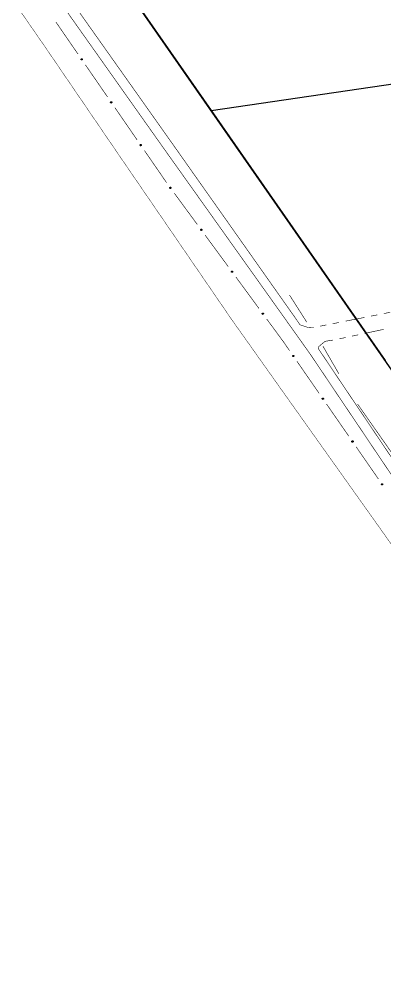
# Model space of a CAD drawing. Extents: x 203591 to 208218, y 4854879 to 4857795.
# Drawn here: x 204671.5 to 204783.9, y 4854879 to 4855176.9 of the extents above; entities that cross this region are included whole.
import ezdxf

# ---------------------------------------------------------------- set-up
doc = ezdxf.new("R2010")
doc.units = 0
doc.header["$LTSCALE"] = 1.5
doc.header["$MEASUREMENT"] = 0
for name, pattern in [('PHANTOMX2', [5, 2.5, -0.5, 0.5, -0.5, 0.5, -0.5]), ('TRACO_05', [11, 7, -1, 0.5, -1, 0.5, -1]), ('TRACO_25', [8, 3, -1, 1, -1, 1, -1])]:
    doc.linetypes.add(name, pattern=pattern)
for name, color, linetype in [('CD-MALHA-LOTES', 40, 'CONTINUOUS'), ('HD-VALAS-DRENOS', 170, 'CONTINUOUS'), ('LM-LIM-SETOR-FISCAL', 7, 'CONTINUOUS'), ('RU-QUADRAS', 210, 'CONTINUOUS'), ('SV-EIXO-ROD-ESTR', 7, 'CONTINUOUS'), ('SV-FX-DOM-EST', 20, 'CONTINUOUS'), ('SV-ROD-ESTADUAIS', 20, 'CONTINUOUS'), ('SV-RUA-NAO-PAV-S-GUIA-C-GUIA', 7, 'PHANTOMX2')]:
    doc.layers.add(name, color=color, linetype=linetype)
doc.linetypes.add('Limite', pattern='A,20,-3,[130,ltypeshp.shx,S=6.35,R=0,X=0,Y=0],-3,20', length=46)

msp = doc.modelspace()

# ---------------------------------------------------------------- linework, layer by layer
at = {"layer": 'CD-MALHA-LOTES', "linetype": 'Continuous', "flags": 128}
for points in [[(204671.74, 4855233.19), (204730.51, 4855148.85)], [(204730.51, 4855148.85), (204897.55, 4855173.32)], [(204730.51, 4855148.85), (204784.06, 4855072.01)]]:
    msp.add_lwpolyline(points, dxfattribs=at)
at = {"layer": 'HD-VALAS-DRENOS', "linetype": 'TRACO_05', "const_width": 0.18, "flags": 128}
for points in [[(204754.64, 4855092.11), (204759.92, 4855083.82)], [(204764.91, 4855076.41), (204769.83, 4855067.9)], [(204775.57, 4855058.63), (204795.08, 4855030.79)]]:
    msp.add_lwpolyline(points, dxfattribs=at)
at = {"layer": 'LM-LIM-SETOR-FISCAL', "linetype": 'Limite', "ltscale": 0.1, "const_width": 0.13, "flags": 128}
msp.add_lwpolyline([(205796.415, 4856248.315), (205682.51, 4856182.65), (205659.3, 4856170.51), (205621.44, 4856158.01), (205507.35, 4856123.37), (205407.36, 4856092.31), (205394.74, 4856089.5), (205362.25, 4856082.61), (205354.69, 4856080.34), (205337.55, 4856076.77), (205289.87, 4856073.56), (205229.36, 4856070.3), (205219.27, 4856069.56), (205147.92, 4856065.7), (205113.32, 4856064.4), (205090.92, 4856063.16), (205009.9, 4856058.92), (204851.88, 4856050.7), (204687.08, 4856042.13), (204637.14, 4856038.78), (204603.03, 4856036.66), (204553.89, 4856035.32), (204520.66, 4856035.13), (204502.57, 4856037.61), (204484.57, 4856041.23), (204412.67, 4856060.75), (204330.68, 4856083.79), (204299.16, 4856093.11), (204270.41, 4856101.78), (204253.26, 4856107.22), (204244.69, 4856110.17), (204218.41, 4856111.79), (204202.69, 4856112.17), (204189.55, 4856111.98), (204142.89, 4856109.12), (204035.38, 4856102.27), (203993.42, 4856098.93), (203985.94, 4856098.57), (203969, 4856097.51), (203907.01, 4856092.75), (203828.45, 4856087.6), (203806.83, 4856085.89), (203745.43, 4856081.58), (203724.99, 4856080.15), (203677.22, 4856076.56), (203633.71, 4856071.22), (203591.04, 4856063.51), (203660.37, 4856023.03), (203705.27, 4855996.41), (203743.77, 4855973.31), (203818.31, 4855928.72), (203887.09, 4855887.86), (203952.66, 4855848.85), (204025, 4855805.96), (204088.2, 4855766.95), (204107.49, 4855755.62), (204177.8, 4855715.26), (204283.05, 4855651.55), (204316.3, 4855629.3), (204344.05, 4855608.74), (204359.413431, 4855596.133587), (204366.73, 4855590.13), (204395.58, 4855561.78), (204414.87, 4855540.12), (204436.53, 4855514.57), (204458.95, 4855485.04), (204486.36, 4855444.86), (204505.82, 4855416.26), (204534.16, 4855377.59), (204568.85, 4855328.27), (204604.98, 4855276.24), (204637.1, 4855229.79), (204661.77, 4855193.9), (204679.77, 4855167.91), (204703.32, 4855133.45), (204736.81, 4855084.64), (204752.67, 4855062.31), (204783.23, 4855019.37), (204803.12, 4854991.18), (204834.249649, 4854948.199642), (204845.64, 4854959.83), (204876.75, 4854964.71), (204914.35, 4854970.84), (204996.87, 4854983.31), (205090.66, 4854997.71), (205105.98, 4854999.94), (205187.94, 4855012.05), (205245.94, 4855021.11), (205272.68, 4855025.85), (205289.82, 4855028.52), (205353.63, 4855038.1), (205379.87, 4855044.32), (205380.17, 4855053.59), (205399.55, 4855054.95), (205426.54, 4855056.03), (205437.99, 4855056.62), (205499.63, 4855060.67), (205539.31, 4855063.19), (205567.09, 4855064.98), (205582.41, 4855066.09), (205635.91, 4855070), (205692.95, 4855073.42), (205739.37, 4855076.32), (205755.85, 4855076.88), (205779.09, 4855078.91), (205796.39, 4855080.33), (205832.27, 4855082.2), (205855.36, 4855083.58), (205884.96, 4855084.97), (205904.85, 4855085.43), (205945.85, 4855088.06), (205975.45, 4855089.94), (205990.04, 4855090.61), (206010.45, 4855091.62), (206021.42, 4855091.93), (206022.38, 4855094.63), (206023.19, 4855099.07), (206023.73, 4855105.32), (206023.73, 4855114.57), (206023.61, 4855122.77), (206023.73, 4855128.91), (206023.31, 4855148.74), (206059.09, 4855155.08), (206090.43, 4855139.24), (206138.56, 4855111.07), (206178.75, 4855088.19), (206206.79, 4855072.52), (206222.46, 4855062.86), (206230.38, 4855057.64), (206237.19, 4855052.51), (206245.02, 4855046.96), (206277.61, 4855028.92), (206315.11, 4855009.06), (206322.43, 4855004.94), (206334.61, 4854998.15), (206344.05, 4854991.94), (206370.01, 4854978.16), (206377.13, 4854974.52), (206383.62, 4854970.88), (206391.86, 4854965.97), (206400.96, 4854960.99), (206409.67, 4854956.24), (206418.06, 4854951.81), (206428.03, 4854946.58), (206436.74, 4854941.99), (206446.39, 4854936.45), (206454.94, 4854931.86), (206463.33, 4854927.27), (206473.94, 4854921.41), (206483.44, 4854916.66), (206493.49, 4854911.28), (206502.2, 4854906.53), (206509.16, 4854902.73), (206517.55, 4854899.17), (206528.48, 4854896), (206549.69, 4854889.67), (206564.41, 4854883.97), (206567.2, 4854879.08), (206570.83, 4854883.26), (206576.05, 4854891.17), (206582.86, 4854902.57), (206588.24, 4854910.17), (206594.1, 4854919.67), (206601.38, 4854929.09), (206611.99, 4854937.95), (206625.76, 4854949.98), (206640.32, 4854965.18), (206646.34, 4854973.73), (206650.93, 4854980.7), (206656.31, 4854989.4), (206659.8, 4854993.84), (206666.37, 4855000.56), (206674.91, 4855008.32), (206682.51, 4855016.24), (206687.1, 4855021.3), (206689.8, 4855026.21), (206695.97, 4855035.87), (206702.46, 4855046.95), (206709.74, 4855060.01), (206715.44, 4855068.88), (206721.77, 4855075.21), (206727.79, 4855082.65), (206732.22, 4855088.66), (206736.5, 4855097.05), (206739.58, 4855106.79), (206740.85, 4855116.29), (206741.17, 4855125.63), (206741.64, 4855134.02), (206741.17, 4855142.09), (206742.12, 4855150.72), (206742.75, 4855160.06), (206742.43, 4855173.36), (206743.07, 4855183.81), (206745.76, 4855192.36), (206748.45, 4855197.74), (206758.11, 4855205.5), (206768.24, 4855208.82), (206775.2, 4855210.56), (206778.84, 4855212.3), (206783.44, 4855216.26), (206786.6, 4855221.64), (206789.29, 4855225.29), (206792.14, 4855229.4), (206795.63, 4855232.73), (206801.01, 4855234.47), (206808.45, 4855236.21), (206816.52, 4855237.63), (206822.22, 4855240.17), (206827.6, 4855242.54), (206831.4, 4855244.28), (206836.63, 4855244.44), (206839.95, 4855243.97), (206842.19, 4855243.65), (206845.62, 4855240.46), (206849.62, 4855235.99), (206854.58, 4855232.12), (206859.64, 4855229.78), (206864.76, 4855227.39), (206870.2, 4855225.04), (206874.73, 4855222.3), (206878.92, 4855219.29), (206882.98, 4855215.83), (206887.98, 4855212.7), (206893.95, 4855209.85), (206900.29, 4855207.85), (206907.15, 4855206.19), (206913.73, 4855205.04), (206920.81, 4855203.6), (206927.56, 4855201.94), (206933.6, 4855200.48), (206939.89, 4855199.17), (206945.67, 4855197.5), (206951.88, 4855196.77), (206955.646692, 4855197.169441), (206957.306662, 4855197.34315), (206961.862616, 4855199.664984), (206966.527907, 4855198.429918), (206972.051755, 4855197.762708), (206977.408644, 4855196.392723), (206983.226231, 4855195.866614), (206988.517313, 4855195.575902), (206994.381656, 4855194.986132), (206999.439545, 4855194.39722), (207005.614593, 4855193.621657), (207012.363297, 4855193.601324), (207017.572169, 4855195.36525), (207023.03395, 4855199.405412), (207027.732957, 4855202.047994), (207032.274552, 4855204.906141), (207036.833943, 4855207.976499), (207041.709791, 4855210.664404), (207047.645836, 4855212.460922), (207053.627362, 4855214.050921), (207060.025663, 4855216.416757), (207065.622577, 4855219.182648), (207071.297192, 4855222.28006), (207076.000549, 4855226.442043), (207079.81713, 4855231.025691), (207081.103271, 4855236.760794), (207082.59759, 4855241.307754), (207088.023389, 4855243.939561), (207090.578395, 4855249.590665), (207089.808985, 4855256.17649), (207088.296416, 4855261.394437), (207091.682817, 4855264.782116), (207096.437455, 4855266.14688), (207101.10609, 4855269.633922), (207105.023599, 4855274.180832), (207109.741577, 4855275.556417), (207115.560457, 4855275.105675), (207120.834136, 4855274.222138), (207125.843848, 4855273.366924), (207131.736831, 4855271.630579), (207137.125757, 4855270.101991), (207140.28442, 4855270.079902), (207149.515925, 4855272.920652), (207159.750695, 4855279.150512), (207168.205506, 4855287.160332), (207178.440276, 4855293.835183), (207190.455007, 4855299.175063), (207198.909818, 4855306.294903), (207210.479558, 4855312.524764), (207226.054209, 4855320.312089), (207238.95892, 4855331.88183), (207248.7487, 4855350.571411), (207250.973651, 4855379.940753), (207256.758521, 4855404.860194), (207263.433371, 4855423.994765), (207271.888182, 4855446.689256), (207282.567942, 4855472.943668), (207294.805168, 4855494.970674), (207326.84445, 4855524.340016), (207365.558582, 4855558.159258), (207387.072345, 4855586.866424), (207407.157013, 4855615.155159), (207422.962295, 4855638.924947), (207434.532036, 4855666.069339), (207438.091956, 4855689.65381), (207436.311996, 4855734.152813), (207437.646966, 4855776.64936), (207435.867006, 4855804.683732), (207437.201976, 4855838.502973), (207442.986846, 4855862.087445), (207450.106687, 4855888.786846), (207460.341457, 4855908.811397), (207484.893222, 4855935.842551), (207514.888754, 4855951.474025), (207555.868566, 4855955.698748), (207618.394465, 4855944.291996), (207657.684388, 4855935.842551), (207679.230475, 4855930.772883), (207701.081061, 4855927.500978), (207727.335472, 4855933.285849), (207757.594794, 4855943.075629), (207797.198906, 4855948.41551), (207840.362939, 4855943.520619), (207880.857031, 4855931.060899), (207908.46854, 4855922.081144), (207928.081857, 4855916.750273), (207978.978222, 4855907.32502), (207988.919986, 4855905.773418), (208022.363859, 4855902.136547), (208058.853041, 4855901.246567), (208090.002343, 4855903.026527), (208114.955167, 4855908.683361), (208130.682304, 4855913.813432), (208161.847626, 4855928.407512), (208188.891822, 4855948.61949), (208218.286591, 4855981.057933), (208187.445907, 4855991.449903), (208165.321069, 4856010.222493), (208159.224361, 4856022.94), (208156.58974, 4856039.12589), (208148.685879, 4856065.472094), (208141.72335, 4856085.385589), (208131.121743, 4856100.600365), (208114.978287, 4856123.563692), (208106.091421, 4856139.449948), (208093.205298, 4856162.116022), (208084.73682, 4856199.326829), (208076.797221, 4856229.27502), (208073.616124, 4856257.1496), (208067.838157, 4856284.431712), (208065.021572, 4856320.096316), (208063.518292, 4856367.226456), (208062.416051, 4856397.165935), (208051.054374, 4856419.94066), (208041.168955, 4856425.250761), (208034.147983, 4856457.455812), (208021.67975, 4856492.348298), (208031.159526, 4856541.689942), (208020.976111, 4856586.808408), (208019.467809, 4856600.268866), (208028.327718, 4856624.553543), (208027.926294, 4856671.90573), (208026.162133, 4856750.628679), (208030.440265, 4856795.701991), (208034.406877, 4856848.418794), (208036.125381, 4856871.257936), (208022.299519, 4856927.922659), (208010.560024, 4856953.886397), (208008.303255, 4856989.771934), (207999.795743, 4857038.357717), (207992.204293, 4857055.360826), (207973.187812, 4857100.767903), (207964.482023, 4857136.653753), (207955.32649, 4857174.790688), (207947.06, 4857205.66), (207936.24, 4857242.09), (207927.67, 4857273.58), (207918.98, 4857320.37), (207891.61, 4857379.79), (207864.78, 4857442.58), (207832.53, 4857508.13), (207814.62, 4857556.12), (207809.96, 4857575.68), (207785.03, 4857617.04), (207772.89, 4857638.07), (207748.63, 4857685.56), (207726.14, 4857726.05), (207670.54, 4857791.94), (207637.716929, 4857752.579866), (207327.499503, 4857249.046871), (207320.676618, 4857251.493261), (207314.080136, 4857253.877844), (207301.63279, 4857226.347664), (207278.712679, 4857178.433894), (207276.5774, 4857174.787641), (207262.892453, 4857152.57806), (207252.462304, 4857134.399802), (207240.885989, 4857115.917861), (207229.906692, 4857098.269253), (207214.91377, 4857077.033986), (207202.397592, 4857060.643753), (207187.795384, 4857042.763498), (207183.851205, 4857038.068132), (207172.84771, 4857025.964287), (207149.87276, 4857002.228535), (207122.979462, 4856978.24558), (207115.279823, 4856971.792429), (207096.554824, 4856956.721089), (207093.179038, 4856954.256239), (207063.969674, 4856931.265115), (207039.009706, 4856911.05036), (207002.55255, 4856880.952023), (206995.622513, 4856875.427191), (206955.697742, 4856843.197587), (206925.76, 4856819.17), (206889.95, 4856790.29), (206863.87, 4856769.12), (206847.05, 4856755.62), (206812.934473, 4856729.478313), (206791.2, 4856713), (206771.48, 4856697.98), (206751.62, 4856684.07), (206724.81, 4856665.42), (206695.34, 4856644.45), (206670.42, 4856628.03), (206663.08, 4856623.07), (206633.21, 4856602.21), (206600.85, 4856580.16), (206591.4, 4856573.83), (206573.31, 4856561.53), (206563.13, 4856555.38), (206553.22, 4856549.54), (206544.9, 4856545.03), (206536.19, 4856541.04), (206524.84, 4856536.19), (206513.22, 4856531.58), (206498.3, 4856526.31), (206481.81, 4856521.39), (206460.98, 4856515.61), (206436.55, 4856509.25), (206404.85, 4856501.32), (206376.503498, 4856494.172169), (206338.854515, 4856484.264542), (206332.61, 4856481.61), (206321.41, 4856478.45), (206309.98, 4856474.91), (206297.27, 4856470.73), (206283.09, 4856465.93), (206265.98, 4856460.4), (206237.37, 4856450.17), (206227.79, 4856446.64), (206207.64, 4856438.98), (206187.88, 4856431.02), (206170.1, 4856423.58), (206145.59, 4856412.49), (206123.09, 4856402.3), (206095.56, 4856389.84), (206084.72388, 4856385.188271), (206064.4, 4856375.95), (206043.92, 4856366.69), (206002.95, 4856348.23), (205973.98, 4856334.81), (205918.83, 4856309.59), (205889.94, 4856296.39), (205871.28, 4856287.81), (205863.09, 4856283.51), (205834.67, 4856269.04), (205796.415, 4856248.315)], dxfattribs=at)
at = {"layer": 'RU-QUADRAS', "color": 6, "linetype": 'Continuous'}
msp.add_lwpolyline([(204671.74, 4855233.19), (205349.53, 4855336.89), (205371.1, 4855089.17), (205374.06, 4855058.83), (205373.76, 4855056.38, -0.2098970509), (205368.65, 4855051.04, -0.101494221), (205355.18, 4855045.65), (205311.87, 4855038.63), (205310.88, 4855041.34), (205273.01, 4855035.5), (205273.43, 4855033.22), (205000.47, 4854990.15), (205000.49, 4854989.01), (204989.08, 4854987.74), (204988.92, 4854989.2), (204842.03, 4854964.17), (204815.26, 4855011.65), (204825.16, 4855013.03)], format="xyb", close=True, dxfattribs=at)
at = {"layer": 'SV-EIXO-ROD-ESTR', "const_width": 0.18, "flags": 128}
for points in [[(204682.737906, 4855176.075047), (204689.551633, 4855166.197136)], [(204691.822875, 4855162.904499), (204698.636601, 4855153.026588)], [(204700.907844, 4855149.733951), (204707.72157, 4855139.85604)], [(204709.992812, 4855136.563402), (204716.806539, 4855126.685491)], [(204719.171765, 4855123.459792), (204726.279543, 4855113.791313)], [(204728.648802, 4855110.568486), (204735.75658, 4855100.900007)], [(204738.125839, 4855097.677181), (204745.233617, 4855088.008701)], [(204747.602877, 4855084.785875), (204752.341395, 4855078.340222)], [(204752.341395, 4855078.340222), (204752.79, 4855077.73)], [(204752.79, 4855077.73), (204754.636236, 4855075.064286)], [(204756.913693, 4855071.775945), (204763.746067, 4855061.910923)], [(204766.023525, 4855058.622582), (204772.855899, 4855048.75756)], [(204775.133357, 4855045.469219), (204781.965731, 4855035.604196)]]:
    msp.add_lwpolyline(points, dxfattribs=at)
at = {"layer": 'SV-EIXO-ROD-ESTR', "flags": 128}
for points in [[(204690.696284, 4855164.731594), (204690.744509, 4855164.723446), (204690.78429, 4855164.706582), (204690.81342, 4855164.682966), (204690.833721, 4855164.655386), (204690.851311, 4855164.62483), (204690.862249, 4855164.590111), (204690.865854, 4855164.548888), (204690.858019, 4855164.500454), (204690.838065, 4855164.460838), (204690.81644, 4855164.43104), (204690.7889, 4855164.408216), (204690.758931, 4855164.391625), (204690.722491, 4855164.381456), (204690.680679, 4855164.378211), (204690.632168, 4855164.387268), (204690.593282, 4855164.404069), (204690.565705, 4855164.427651), (204690.542935, 4855164.455483), (204690.52535, 4855164.486893), (204690.514809, 4855164.521036), (204690.511618, 4855164.563139), (204690.521191, 4855164.610901), (204690.537505, 4855164.649877), (204690.560694, 4855164.677778), (204690.5886, 4855164.699579), (204690.619032, 4855164.717594), (204690.653475, 4855164.730042), (204690.696284, 4855164.731594)], [(204699.781253, 4855151.561046), (204699.829478, 4855151.552898), (204699.869258, 4855151.536033), (204699.898389, 4855151.512418), (204699.918689, 4855151.484837), (204699.93628, 4855151.454282), (204699.947218, 4855151.419563), (204699.950822, 4855151.37834), (204699.942988, 4855151.329906), (204699.923034, 4855151.29029), (204699.901409, 4855151.260492), (204699.873869, 4855151.237668), (204699.843899, 4855151.221077), (204699.80746, 4855151.210908), (204699.765648, 4855151.207663), (204699.717137, 4855151.216719), (204699.67825, 4855151.23352), (204699.650674, 4855151.257102), (204699.627903, 4855151.284935), (204699.610319, 4855151.316345), (204699.599778, 4855151.350488), (204699.596587, 4855151.392591), (204699.60616, 4855151.440353), (204699.622474, 4855151.479329), (204699.645663, 4855151.50723), (204699.673569, 4855151.52903), (204699.704001, 4855151.547046), (204699.738444, 4855151.559494), (204699.781253, 4855151.561046)], [(204708.866222, 4855138.390498), (204708.914447, 4855138.382349), (204708.954227, 4855138.365485), (204708.983358, 4855138.341869), (204709.003658, 4855138.314289), (204709.021249, 4855138.283734), (204709.032187, 4855138.249015), (204709.035791, 4855138.207791), (204709.027957, 4855138.159358), (204709.008002, 4855138.119742), (204708.986378, 4855138.089944), (204708.958837, 4855138.06712), (204708.928868, 4855138.050529), (204708.892428, 4855138.04036), (204708.850617, 4855138.037115), (204708.802106, 4855138.046171), (204708.763219, 4855138.062972), (204708.735642, 4855138.086554), (204708.712872, 4855138.114387), (204708.695288, 4855138.145796), (204708.684747, 4855138.179939), (204708.681556, 4855138.222043), (204708.691129, 4855138.269805), (204708.707443, 4855138.308781), (204708.730631, 4855138.336681), (204708.758538, 4855138.358482), (204708.78897, 4855138.376498), (204708.823412, 4855138.388946), (204708.866222, 4855138.390498)], [(204717.990724, 4855125.252172), (204718.039172, 4855125.245478), (204718.079442, 4855125.229818), (204718.10927, 4855125.207089), (204718.130391, 4855125.180132), (204718.148892, 4855125.150119), (204718.16087, 4855125.115745), (204718.165712, 4855125.074649), (204718.159338, 4855125.026002), (204718.140585, 4855124.985803), (204718.119867, 4855124.955368), (204718.093025, 4855124.931726), (204718.063568, 4855124.914241), (204718.027451, 4855124.90298), (204717.985756, 4855124.898479), (204717.936994, 4855124.906072), (204717.89762, 4855124.921696), (204717.869346, 4855124.944438), (204717.845749, 4855124.971573), (204717.827228, 4855125.00244), (204717.815665, 4855125.03625), (204717.811209, 4855125.078238), (204717.819341, 4855125.126267), (204717.834475, 4855125.165716), (204717.856814, 4855125.194301), (204717.884051, 4855125.216931), (204717.913928, 4855125.235854), (204717.947981, 4855125.249333), (204717.990724, 4855125.252172)], [(204727.467761, 4855112.360866), (204727.516209, 4855112.354172), (204727.556479, 4855112.338512), (204727.586307, 4855112.315783), (204727.607428, 4855112.288826), (204727.625929, 4855112.258814), (204727.637907, 4855112.224439), (204727.64275, 4855112.183343), (204727.636376, 4855112.134696), (204727.617622, 4855112.094498), (204727.596904, 4855112.064063), (204727.570062, 4855112.04042), (204727.540606, 4855112.022936), (204727.504488, 4855112.011675), (204727.462793, 4855112.007174), (204727.414032, 4855112.014767), (204727.374657, 4855112.03039), (204727.346384, 4855112.053132), (204727.322786, 4855112.080267), (204727.304265, 4855112.111134), (204727.292702, 4855112.144944), (204727.288246, 4855112.186933), (204727.296378, 4855112.234961), (204727.311512, 4855112.27441), (204727.333851, 4855112.302995), (204727.361089, 4855112.325626), (204727.390965, 4855112.344549), (204727.425018, 4855112.358027), (204727.467761, 4855112.360866)], [(204736.944798, 4855099.469561), (204736.993246, 4855099.462866), (204737.033516, 4855099.447206), (204737.063344, 4855099.424478), (204737.084465, 4855099.39752), (204737.102967, 4855099.367508), (204737.114944, 4855099.333134), (204737.119787, 4855099.292037), (204737.113413, 4855099.24339), (204737.094659, 4855099.203192), (204737.073941, 4855099.172757), (204737.0471, 4855099.149115), (204737.017643, 4855099.13163), (204736.981526, 4855099.120369), (204736.939831, 4855099.115868), (204736.891069, 4855099.123461), (204736.851695, 4855099.139085), (204736.823421, 4855099.161826), (204736.799824, 4855099.188961), (204736.781302, 4855099.219828), (204736.769739, 4855099.253638), (204736.765283, 4855099.295627), (204736.773415, 4855099.343655), (204736.78855, 4855099.383104), (204736.810888, 4855099.41169), (204736.838126, 4855099.43432), (204736.868003, 4855099.453243), (204736.902055, 4855099.466722), (204736.944798, 4855099.469561)], [(204746.421836, 4855086.578255), (204746.470284, 4855086.571561), (204746.510554, 4855086.555901), (204746.540382, 4855086.533172), (204746.561502, 4855086.506215), (204746.580004, 4855086.476202), (204746.591982, 4855086.441828), (204746.596824, 4855086.400732), (204746.59045, 4855086.352084), (204746.571697, 4855086.311886), (204746.550979, 4855086.281451), (204746.524137, 4855086.257809), (204746.49468, 4855086.240324), (204746.458563, 4855086.229063), (204746.416868, 4855086.224562), (204746.368106, 4855086.232155), (204746.328732, 4855086.247779), (204746.300458, 4855086.270521), (204746.276861, 4855086.297656), (204746.25834, 4855086.328522), (204746.246777, 4855086.362333), (204746.242321, 4855086.404321), (204746.250453, 4855086.45235), (204746.265587, 4855086.491798), (204746.287926, 4855086.520384), (204746.315163, 4855086.543014), (204746.34504, 4855086.561937), (204746.379093, 4855086.575416), (204746.421836, 4855086.578255)], [(204755.783653, 4855073.600909), (204755.831894, 4855073.592852), (204755.871706, 4855073.576063), (204755.900881, 4855073.552502), (204755.921234, 4855073.52496), (204755.938882, 4855073.494438), (204755.949886, 4855073.45974), (204755.953568, 4855073.418523), (204755.945825, 4855073.370075), (204755.925945, 4855073.330421), (204755.904377, 4855073.300583), (204755.87688, 4855073.277707), (204755.846942, 4855073.261059), (204755.810521, 4855073.250821), (204755.768716, 4855073.247497), (204755.720188, 4855073.256462), (204755.68127, 4855073.273189), (204755.653649, 4855073.296719), (204755.630826, 4855073.324509), (204755.613182, 4855073.355885), (204755.602577, 4855073.390008), (204755.599306, 4855073.432106), (204755.608789, 4855073.479886), (204755.625029, 4855073.518892), (204755.648165, 4855073.546837), (204755.67603, 4855073.56869), (204755.706428, 4855073.586763), (204755.740847, 4855073.599276), (204755.783653, 4855073.600909)], [(204764.893485, 4855060.447546), (204764.941726, 4855060.439489), (204764.981538, 4855060.422699), (204765.010713, 4855060.399139), (204765.031066, 4855060.371597), (204765.048714, 4855060.341075), (204765.059717, 4855060.306376), (204765.0634, 4855060.26516), (204765.055657, 4855060.216712), (204765.035777, 4855060.177058), (204765.014209, 4855060.147219), (204764.986712, 4855060.124343), (204764.956774, 4855060.107696), (204764.920353, 4855060.097458), (204764.878548, 4855060.094134), (204764.83002, 4855060.103099), (204764.791102, 4855060.119826), (204764.763481, 4855060.143356), (204764.740658, 4855060.171146), (204764.723014, 4855060.202522), (204764.712409, 4855060.236645), (204764.709138, 4855060.278743), (204764.718621, 4855060.326523), (204764.734861, 4855060.365529), (204764.757997, 4855060.393473), (204764.785862, 4855060.415327), (204764.81626, 4855060.4334), (204764.850679, 4855060.445913), (204764.893485, 4855060.447546)], [(204774.003317, 4855047.294183), (204774.051557, 4855047.286126), (204774.09137, 4855047.269336), (204774.120545, 4855047.245776), (204774.140898, 4855047.218234), (204774.158546, 4855047.187712), (204774.169549, 4855047.153013), (204774.173232, 4855047.111797), (204774.165489, 4855047.063349), (204774.145609, 4855047.023695), (204774.124041, 4855046.993856), (204774.096544, 4855046.97098), (204774.066606, 4855046.954333), (204774.030185, 4855046.944095), (204773.98838, 4855046.940771), (204773.939852, 4855046.949736), (204773.900934, 4855046.966463), (204773.873312, 4855046.989993), (204773.85049, 4855047.017782), (204773.832846, 4855047.049159), (204773.822241, 4855047.083282), (204773.81897, 4855047.125379), (204773.828453, 4855047.173159), (204773.844693, 4855047.212166), (204773.867829, 4855047.24011), (204773.895694, 4855047.261964), (204773.926092, 4855047.280037), (204773.960511, 4855047.29255), (204774.003317, 4855047.294183)], [(204783.113149, 4855034.14082), (204783.161389, 4855034.132762), (204783.201202, 4855034.115973), (204783.230377, 4855034.092413), (204783.250729, 4855034.064871), (204783.268378, 4855034.034348), (204783.279381, 4855033.99965), (204783.283064, 4855033.958434), (204783.275321, 4855033.909986), (204783.255441, 4855033.870332), (204783.233873, 4855033.840493), (204783.206376, 4855033.817617), (204783.176438, 4855033.80097), (204783.140017, 4855033.790731), (204783.098212, 4855033.787408), (204783.049684, 4855033.796372), (204783.010766, 4855033.8131), (204782.983144, 4855033.83663), (204782.960321, 4855033.864419), (204782.942678, 4855033.895796), (204782.932073, 4855033.929919), (204782.928802, 4855033.972016), (204782.938285, 4855034.019796), (204782.954525, 4855034.058803), (204782.977661, 4855034.086747), (204783.005526, 4855034.1086), (204783.035924, 4855034.126674), (204783.070343, 4855034.139187), (204783.113149, 4855034.14082)]]:
    msp.add_lwpolyline(points, close=True, dxfattribs=at)
for points in [[(204690.511618, 4855164.563139), (204690.680679, 4855164.378211)], [(204690.514809, 4855164.521036), (204690.632168, 4855164.387268)], [(204690.518299, 4855164.538906), (204690.651637, 4855164.388862)], [(204690.519844, 4855164.584728), (204690.699435, 4855164.382049)], [(204690.521191, 4855164.610901), (204690.722491, 4855164.381456)], [(204690.523067, 4855164.500753), (204690.608679, 4855164.400672)], [(204690.52535, 4855164.486893), (204690.593282, 4855164.404069)], [(204690.529756, 4855164.628034), (204690.737162, 4855164.389838)], [(204690.537505, 4855164.649877), (204690.758931, 4855164.391625)], [(204690.550437, 4855164.660534), (204690.771789, 4855164.40212)], [(204690.560694, 4855164.677778), (204690.7889, 4855164.408216)], [(204690.575767, 4855164.686295), (204690.799521, 4855164.419592)], [(204690.5886, 4855164.699579), (204690.81644, 4855164.43104)], [(204690.606869, 4855164.706091), (204690.825896, 4855164.451047)], [(204690.619032, 4855164.717594), (204690.838065, 4855164.460838)], [(204690.638823, 4855164.719845), (204690.845802, 4855164.48467)], [(204690.653475, 4855164.730042), (204690.858019, 4855164.500454)], [(204690.673877, 4855164.729105), (204690.858387, 4855164.526504)], [(204690.696284, 4855164.731594), (204690.865854, 4855164.548888)], [(204690.722372, 4855164.726089), (204690.859505, 4855164.575348)], [(204690.744509, 4855164.723446), (204690.862249, 4855164.590111)], [(204690.767228, 4855164.71393), (204690.850942, 4855164.614198)], [(204690.78429, 4855164.706582), (204690.851311, 4855164.62483)], [(204699.635406, 4855151.489986), (204699.856758, 4855151.231572)], [(204699.645663, 4855151.50723), (204699.873869, 4855151.237668)], [(204699.660736, 4855151.515746), (204699.88449, 4855151.249044)], [(204699.673569, 4855151.52903), (204699.901409, 4855151.260492)], [(204699.691837, 4855151.535543), (204699.910865, 4855151.280498)], [(204699.704001, 4855151.547046), (204699.923034, 4855151.29029)], [(204699.723792, 4855151.549296), (204699.930771, 4855151.314122)], [(204699.738444, 4855151.559494), (204699.942988, 4855151.329906)], [(204699.758845, 4855151.558557), (204699.943356, 4855151.355956)], [(204699.781253, 4855151.561046), (204699.950822, 4855151.37834)], [(204699.807341, 4855151.55554), (204699.944474, 4855151.4048)], [(204699.829478, 4855151.552898), (204699.947218, 4855151.419563)], [(204699.852196, 4855151.543382), (204699.93591, 4855151.443649)], [(204699.869258, 4855151.536033), (204699.93628, 4855151.454282)], [(204699.596587, 4855151.392591), (204699.765648, 4855151.207663)], [(204699.599778, 4855151.350488), (204699.717137, 4855151.216719)], [(204699.603268, 4855151.368357), (204699.736605, 4855151.218314)], [(204699.604813, 4855151.41418), (204699.784404, 4855151.211501)], [(204699.60616, 4855151.440353), (204699.80746, 4855151.210908)], [(204699.608036, 4855151.330205), (204699.693648, 4855151.230123)], [(204699.610319, 4855151.316345), (204699.67825, 4855151.23352)], [(204699.614725, 4855151.457486), (204699.82213, 4855151.21929)], [(204699.622474, 4855151.479329), (204699.843899, 4855151.221077)], [(204708.681556, 4855138.222043), (204708.850617, 4855138.037115)], [(204708.684747, 4855138.179939), (204708.802106, 4855138.046171)], [(204708.688237, 4855138.197809), (204708.821574, 4855138.047765)], [(204708.689782, 4855138.243632), (204708.869373, 4855138.040953)], [(204708.691129, 4855138.269805), (204708.892428, 4855138.04036)], [(204708.693005, 4855138.159656), (204708.778617, 4855138.059575)], [(204708.695288, 4855138.145796), (204708.763219, 4855138.062972)], [(204708.699694, 4855138.286938), (204708.907099, 4855138.048742)], [(204708.707443, 4855138.308781), (204708.928868, 4855138.050529)], [(204708.720375, 4855138.319437), (204708.941726, 4855138.061024)], [(204708.730631, 4855138.336681), (204708.958837, 4855138.06712)], [(204708.745704, 4855138.345198), (204708.969458, 4855138.078495)], [(204708.758538, 4855138.358482), (204708.986378, 4855138.089944)], [(204708.776806, 4855138.364994), (204708.995833, 4855138.10995)], [(204708.78897, 4855138.376498), (204709.008002, 4855138.119742)], [(204708.808761, 4855138.378748), (204709.01574, 4855138.143573)], [(204708.823412, 4855138.388946), (204709.027957, 4855138.159358)], [(204708.843814, 4855138.388009), (204709.028324, 4855138.185407)], [(204708.866222, 4855138.390498), (204709.035791, 4855138.207791)], [(204708.89231, 4855138.384992), (204709.029443, 4855138.234251)], [(204708.914447, 4855138.382349), (204709.032187, 4855138.249015)], [(204708.937165, 4855138.372834), (204709.020879, 4855138.273101)], [(204708.954227, 4855138.365485), (204709.021249, 4855138.283734)], [(204717.811209, 4855125.078238), (204717.985756, 4855124.898479)], [(204717.815665, 4855125.03625), (204717.936994, 4855124.906072)], [(204717.818616, 4855125.054216), (204717.956406, 4855124.908251)], [(204717.818781, 4855125.100065), (204718.004388, 4855124.90288)], [(204717.819341, 4855125.126267), (204718.027451, 4855124.90298)], [(204717.824529, 4855125.016224), (204717.913113, 4855124.918764)], [(204717.827228, 4855125.00244), (204717.89762, 4855124.921696)], [(204717.827386, 4855125.143649), (204718.041863, 4855124.9118)], [(204717.834475, 4855125.165716), (204718.063568, 4855124.914241)], [(204717.84708, 4855125.176757), (204718.076105, 4855124.925118)], [(204717.856814, 4855125.194301), (204718.093025, 4855124.931726)], [(204717.871624, 4855125.203268), (204718.103299, 4855124.943416)], [(204717.884051, 4855125.216931), (204718.119867, 4855124.955368)], [(204717.902116, 4855125.22399), (204718.128716, 4855124.97565)], [(204717.913928, 4855125.235854), (204718.140585, 4855124.985803)], [(204717.933642, 4855125.238699), (204718.147602, 4855125.009857)], [(204717.947981, 4855125.249333), (204718.159338, 4855125.026002)], [(204717.968401, 4855125.24901), (204718.158922, 4855125.052051)], [(204717.990724, 4855125.252172), (204718.165712, 4855125.074649)], [(204718.016966, 4855125.247453), (204718.158571, 4855125.100906)], [(204718.039172, 4855125.245478), (204718.16087, 4855125.115745)], [(204718.062166, 4855125.23665), (204718.148843, 4855125.13948)], [(204718.079442, 4855125.229818), (204718.148892, 4855125.150119)], [(204727.288246, 4855112.186933), (204727.462793, 4855112.007174)], [(204727.292702, 4855112.144944), (204727.414032, 4855112.014767)], [(204727.295653, 4855112.162911), (204727.433443, 4855112.016946)], [(204727.295819, 4855112.208759), (204727.481425, 4855112.011574)], [(204727.296378, 4855112.234961), (204727.504488, 4855112.011675)], [(204727.301566, 4855112.124919), (204727.39015, 4855112.027458)], [(204727.304265, 4855112.111134), (204727.374657, 4855112.03039)], [(204727.304424, 4855112.252344), (204727.5189, 4855112.020494)], [(204727.311512, 4855112.27441), (204727.540606, 4855112.022936)], [(204727.324118, 4855112.285451), (204727.553142, 4855112.033812)], [(204727.333851, 4855112.302995), (204727.570062, 4855112.04042)], [(204727.348661, 4855112.311962), (204727.580336, 4855112.05211)], [(204727.361089, 4855112.325626), (204727.596904, 4855112.064063)], [(204727.379153, 4855112.332685), (204727.605753, 4855112.084344)], [(204727.390965, 4855112.344549), (204727.617622, 4855112.094498)], [(204727.410679, 4855112.347393), (204727.624639, 4855112.118551)], [(204727.425018, 4855112.358027), (204727.636376, 4855112.134696)], [(204727.445439, 4855112.357704), (204727.63596, 4855112.160745)], [(204727.467761, 4855112.360866), (204727.64275, 4855112.183343)], [(204727.494003, 4855112.356148), (204727.635609, 4855112.2096)], [(204727.516209, 4855112.354172), (204727.637907, 4855112.224439)], [(204727.539204, 4855112.345344), (204727.62588, 4855112.248175)], [(204727.556479, 4855112.338512), (204727.625929, 4855112.258814)], [(204736.765283, 4855099.295627), (204736.939831, 4855099.115868)], [(204736.769739, 4855099.253638), (204736.891069, 4855099.123461)], [(204736.77269, 4855099.271605), (204736.910481, 4855099.12564)], [(204736.772856, 4855099.317453), (204736.958463, 4855099.120268)], [(204736.773415, 4855099.343655), (204736.981526, 4855099.120369)], [(204736.778604, 4855099.233613), (204736.867187, 4855099.136152)], [(204736.781302, 4855099.219828), (204736.851695, 4855099.139085)], [(204736.781461, 4855099.361038), (204736.995938, 4855099.129189)], [(204736.78855, 4855099.383104), (204737.017643, 4855099.13163)], [(204736.801155, 4855099.394145), (204737.03018, 4855099.142507)], [(204736.810888, 4855099.41169), (204737.0471, 4855099.149115)], [(204736.825698, 4855099.420656), (204737.057374, 4855099.160805)], [(204736.838126, 4855099.43432), (204737.073941, 4855099.172757)], [(204736.85619, 4855099.441379), (204737.082791, 4855099.193039)], [(204736.868003, 4855099.453243), (204737.094659, 4855099.203192)], [(204736.887717, 4855099.456087), (204737.101676, 4855099.227245)], [(204736.902055, 4855099.466722), (204737.113413, 4855099.24339)], [(204736.922476, 4855099.466398), (204737.112997, 4855099.269439)], [(204736.944798, 4855099.469561), (204737.119787, 4855099.292037)], [(204736.97104, 4855099.464842), (204737.112646, 4855099.318295)], [(204736.993246, 4855099.462866), (204737.114944, 4855099.333134)], [(204737.016241, 4855099.454038), (204737.102917, 4855099.356869)], [(204737.033516, 4855099.447206), (204737.102967, 4855099.367508)], [(204746.242321, 4855086.404321), (204746.416868, 4855086.224562)], [(204746.246777, 4855086.362333), (204746.368106, 4855086.232155)], [(204746.249727, 4855086.380299), (204746.387518, 4855086.234334)], [(204746.249893, 4855086.426148), (204746.4355, 4855086.228962)], [(204746.250453, 4855086.45235), (204746.458563, 4855086.229063)], [(204746.255641, 4855086.342307), (204746.344225, 4855086.244847)], [(204746.25834, 4855086.328522), (204746.328732, 4855086.247779)], [(204746.258498, 4855086.469732), (204746.472975, 4855086.237883)], [(204746.265587, 4855086.491798), (204746.49468, 4855086.240324)], [(204746.278192, 4855086.502839), (204746.507217, 4855086.251201)], [(204746.287926, 4855086.520384), (204746.524137, 4855086.257809)], [(204746.302736, 4855086.52935), (204746.534411, 4855086.269499)], [(204746.315163, 4855086.543014), (204746.550979, 4855086.281451)], [(204746.333228, 4855086.550073), (204746.559828, 4855086.301733)], [(204746.34504, 4855086.561937), (204746.571697, 4855086.311886)], [(204746.364754, 4855086.564782), (204746.578714, 4855086.33594)], [(204746.379093, 4855086.575416), (204746.59045, 4855086.352084)], [(204746.399513, 4855086.575093), (204746.590034, 4855086.378133)], [(204746.421836, 4855086.578255), (204746.596824, 4855086.400732)], [(204746.448077, 4855086.573536), (204746.589683, 4855086.426989)], [(204746.470284, 4855086.571561), (204746.591982, 4855086.441828)], [(204746.493278, 4855086.562733), (204746.579954, 4855086.465563)], [(204746.510554, 4855086.555901), (204746.580004, 4855086.476202)], [(204755.599306, 4855073.432106), (204755.768716, 4855073.247497)], [(204755.602577, 4855073.390008), (204755.720188, 4855073.256462)], [(204755.606033, 4855073.407885), (204755.739653, 4855073.258093)], [(204755.607491, 4855073.45371), (204755.787465, 4855073.25137)], [(204755.608789, 4855073.479886), (204755.810521, 4855073.250821)], [(204755.610873, 4855073.369741), (204755.696674, 4855073.269822)], [(204755.613182, 4855073.355885), (204755.68127, 4855073.273189)], [(204755.617321, 4855073.497035), (204755.825176, 4855073.259231)], [(204755.625029, 4855073.518892), (204755.846942, 4855073.261059)], [(204755.637941, 4855073.529573), (204755.85978, 4855073.271578)], [(204755.648165, 4855073.546837), (204755.87688, 4855073.277707)], [(204755.663222, 4855073.555382), (204755.887479, 4855073.289102)], [(204755.67603, 4855073.56869), (204755.904377, 4855073.300583)], [(204755.694286, 4855073.575237), (204755.913795, 4855073.320607)], [(204755.706428, 4855073.586763), (204755.925945, 4855073.330421)], [(204755.726215, 4855073.589051), (204755.933638, 4855073.354267)], [(204755.740847, 4855073.599276), (204755.945825, 4855073.370075)], [(204755.761251, 4855073.598378), (204755.946143, 4855073.396125)], [(204755.783653, 4855073.600909), (204755.953568, 4855073.418523)], [(204755.809752, 4855073.595453), (204755.94717, 4855073.444971)], [(204755.831894, 4855073.592852), (204755.949886, 4855073.45974)], [(204755.85463, 4855073.583379), (204755.938532, 4855073.483805)], [(204755.871706, 4855073.576063), (204755.938882, 4855073.494438)], [(204764.709138, 4855060.278743), (204764.878548, 4855060.094134)], [(204764.712409, 4855060.236645), (204764.83002, 4855060.103099)], [(204764.715865, 4855060.254521), (204764.849485, 4855060.10473)], [(204764.717323, 4855060.300347), (204764.897297, 4855060.098007)], [(204764.718621, 4855060.326523), (204764.920353, 4855060.097458)], [(204764.720705, 4855060.216378), (204764.806506, 4855060.116458)], [(204764.723014, 4855060.202522), (204764.791102, 4855060.119826)], [(204764.727153, 4855060.343671), (204764.935008, 4855060.105868)], [(204764.734861, 4855060.365529), (204764.956774, 4855060.107696)], [(204764.747773, 4855060.37621), (204764.969612, 4855060.118215)], [(204764.757997, 4855060.393473), (204764.986712, 4855060.124343)], [(204764.773054, 4855060.402019), (204764.997311, 4855060.135739)], [(204764.785862, 4855060.415327), (204765.014209, 4855060.147219)], [(204764.804118, 4855060.421874), (204765.023627, 4855060.167244)], [(204764.81626, 4855060.4334), (204765.035777, 4855060.177058)], [(204764.836047, 4855060.435688), (204765.04347, 4855060.200904)], [(204764.850679, 4855060.445913), (204765.055657, 4855060.216712)], [(204764.871083, 4855060.445015), (204765.055975, 4855060.242762)], [(204764.893485, 4855060.447546), (204765.0634, 4855060.26516)], [(204764.919584, 4855060.442089), (204765.057002, 4855060.291608)], [(204764.941726, 4855060.439489), (204765.059717, 4855060.306376)], [(204764.964462, 4855060.430016), (204765.048364, 4855060.330441)], [(204764.981538, 4855060.422699), (204765.048714, 4855060.341075)], [(204773.867829, 4855047.24011), (204774.096544, 4855046.97098)], [(204773.882886, 4855047.248656), (204774.107143, 4855046.982376)], [(204773.895694, 4855047.261964), (204774.124041, 4855046.993856)], [(204773.91395, 4855047.26851), (204774.133459, 4855047.01388)], [(204773.926092, 4855047.280037), (204774.145609, 4855047.023695)], [(204773.945878, 4855047.282324), (204774.153301, 4855047.047541)], [(204773.960511, 4855047.29255), (204774.165489, 4855047.063349)], [(204773.980915, 4855047.291651), (204774.165807, 4855047.089399)], [(204774.003317, 4855047.294183), (204774.173232, 4855047.111797)], [(204774.029416, 4855047.288726), (204774.166833, 4855047.138245)], [(204774.051557, 4855047.286126), (204774.169549, 4855047.153013)], [(204774.074294, 4855047.276653), (204774.158196, 4855047.177078)], [(204774.09137, 4855047.269336), (204774.158546, 4855047.187712)], [(204773.81897, 4855047.125379), (204773.98838, 4855046.940771)], [(204773.822241, 4855047.083282), (204773.939852, 4855046.949736)], [(204773.825697, 4855047.101158), (204773.959317, 4855046.951366)], [(204773.827155, 4855047.146984), (204774.007129, 4855046.944644)], [(204773.828453, 4855047.173159), (204774.030185, 4855046.944095)], [(204773.830537, 4855047.063014), (204773.916338, 4855046.963095)], [(204773.832846, 4855047.049159), (204773.900934, 4855046.966463)], [(204773.836985, 4855047.190308), (204774.04484, 4855046.952504)], [(204773.844693, 4855047.212166), (204774.066606, 4855046.954333)], [(204773.857605, 4855047.222847), (204774.079444, 4855046.964852)], [(204782.928802, 4855033.972016), (204783.098212, 4855033.787408)], [(204782.932073, 4855033.929919), (204783.049684, 4855033.796372)], [(204782.935529, 4855033.947795), (204783.069149, 4855033.798003)], [(204782.936987, 4855033.993621), (204783.116961, 4855033.791281)], [(204782.938285, 4855034.019796), (204783.140017, 4855033.790731)], [(204782.940369, 4855033.909651), (204783.026169, 4855033.809732)], [(204782.942678, 4855033.895796), (204783.010766, 4855033.8131)], [(204782.946817, 4855034.036945), (204783.154672, 4855033.799141)], [(204782.954525, 4855034.058803), (204783.176438, 4855033.80097)], [(204782.967437, 4855034.069484), (204783.189276, 4855033.811489)], [(204782.977661, 4855034.086747), (204783.206376, 4855033.817617)], [(204782.992718, 4855034.095292), (204783.216975, 4855033.829013)], [(204783.005526, 4855034.1086), (204783.233873, 4855033.840493)], [(204783.023782, 4855034.115147), (204783.243291, 4855033.860517)], [(204783.035924, 4855034.126674), (204783.255441, 4855033.870332)], [(204783.05571, 4855034.128961), (204783.263133, 4855033.894178)], [(204783.070343, 4855034.139187), (204783.275321, 4855033.909986)], [(204783.090746, 4855034.138288), (204783.275639, 4855033.936036)], [(204783.113149, 4855034.14082), (204783.283064, 4855033.958434)], [(204783.139248, 4855034.135363), (204783.276665, 4855033.984882)], [(204783.161389, 4855034.132762), (204783.279381, 4855033.99965)], [(204783.184126, 4855034.12329), (204783.268028, 4855034.023715)], [(204783.201202, 4855034.115973), (204783.268378, 4855034.034348)]]:
    msp.add_lwpolyline(points, dxfattribs=at)
at = {"layer": 'SV-FX-DOM-EST', "linetype": 'TRACO_25', "const_width": 0.18, "flags": 128}
msp.add_lwpolyline([(204756.92, 4855084.37), (204718.77, 4855138.41), (204649.99, 4855235.47), (204637.1, 4855253.95)], dxfattribs=at)
at = {"layer": 'SV-FX-DOM-EST', "const_width": 0.18, "flags": 128}
msp.add_lwpolyline([(204844.772299, 4854958.944016), (204842.43, 4854962.14), (204804.92, 4855014.12), (204763.48, 4855075.67)], dxfattribs=at)
at = {"layer": 'SV-ROD-ESTADUAIS', "linetype": 'Continuous', "const_width": 0.18, "flags": 128}
msp.add_lwpolyline([(204637.1, 4855248.69), (204647.52, 4855233.77), (204716.32, 4855136.67), (204760.99, 4855073.99), (204802.46, 4855012.41), (204840.48, 4854959.75), (204842.637942, 4854956.764685)], dxfattribs=at)
at = {"layer": 'SV-RUA-NAO-PAV-S-GUIA-C-GUIA', "const_width": 0.18, "flags": 128}
for points in [[(204779.703498, 4855085.654847), (204781.665561, 4855086.042542)], [(204783.626741, 4855086.434671), (204785.587536, 4855086.828727)], [(204756.92, 4855084.37), (204757.479693, 4855083.5413)], [(204757.479693, 4855083.5413), (204757.842688, 4855083.003837)], [(204757.842688, 4855083.003837), (204760.071712, 4855082.255028)], [(204764.00699, 4855082.553289), (204765.969054, 4855082.940984)], [(204767.931117, 4855083.328679), (204769.893181, 4855083.716374)], [(204771.855244, 4855084.104068), (204777.741434, 4855085.267153)], [(204760.071712, 4855082.255028), (204760.578792, 4855082.084683)], [(204760.578792, 4855082.084683), (204762.039578, 4855082.196666)], [(204775.80327, 4855079.919886), (204773.847699, 4855079.500668)], [(204783.625552, 4855081.596759), (204777.75884, 4855080.339104)], [(204765.563225, 4855077.898848), (204764.359761, 4855076.907954)], [(204765.998118, 4855077.972532), (204765.563225, 4855077.898848)], [(204767.082326, 4855078.156229), (204765.998118, 4855077.972532)], [(204767.973282, 4855078.285885), (204767.082326, 4855078.156229)], [(204771.892129, 4855079.08145), (204769.936558, 4855078.662232)], [(204763.625456, 4855076.248475), (204763.48, 4855075.67)], [(204763.642856, 4855076.317679), (204763.625456, 4855076.248475)], [(204764.359761, 4855076.907954), (204763.642856, 4855076.317679)]]:
    msp.add_lwpolyline(points, dxfattribs=at)

doc.saveas('drawing.dxf')
